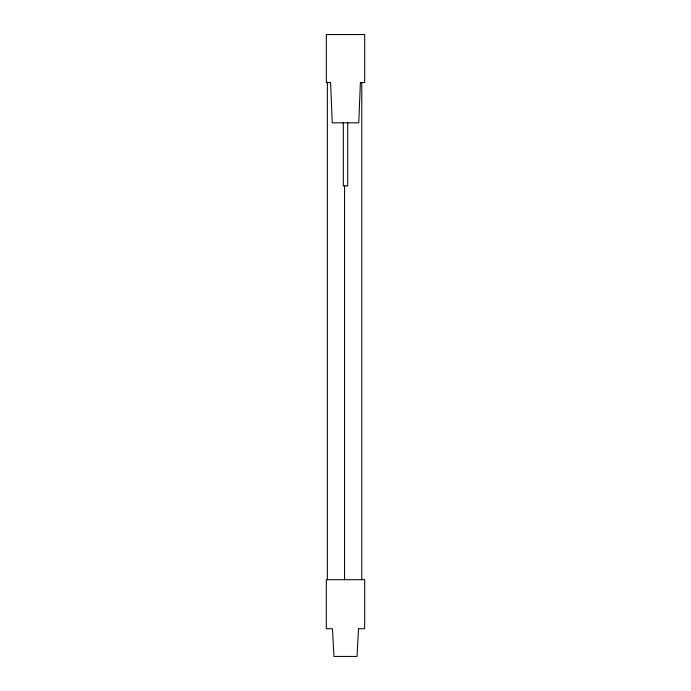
<?xml version="1.0" encoding="UTF-8"?>
<svg xmlns="http://www.w3.org/2000/svg" width="691" height="691" viewBox="0 0 691 691"><rect width="100%" height="100%" fill="white"/><g stroke="black" fill="none" stroke-linecap="round" stroke-linejoin="round"><path stroke-width="1.04" d="M361.782 579.689L361.782 82.298M347.694 122.488L347.694 185.957L343.306 185.957L343.306 122.488M344.567 185.879L344.567 579.689M327.361 82.298L327.361 579.689M360.382 82.549L358.759 122.834L332.241 122.834L330.618 82.549L326.333 82.549L326.333 34.55L364.684 34.55L364.684 82.549L360.382 82.549M358.525 628.732L357.04 656.45L333.96 656.45L332.475 628.732L326.316 628.732L326.316 579.706L364.684 579.706L364.684 628.732L358.525 628.732"/></g></svg>
